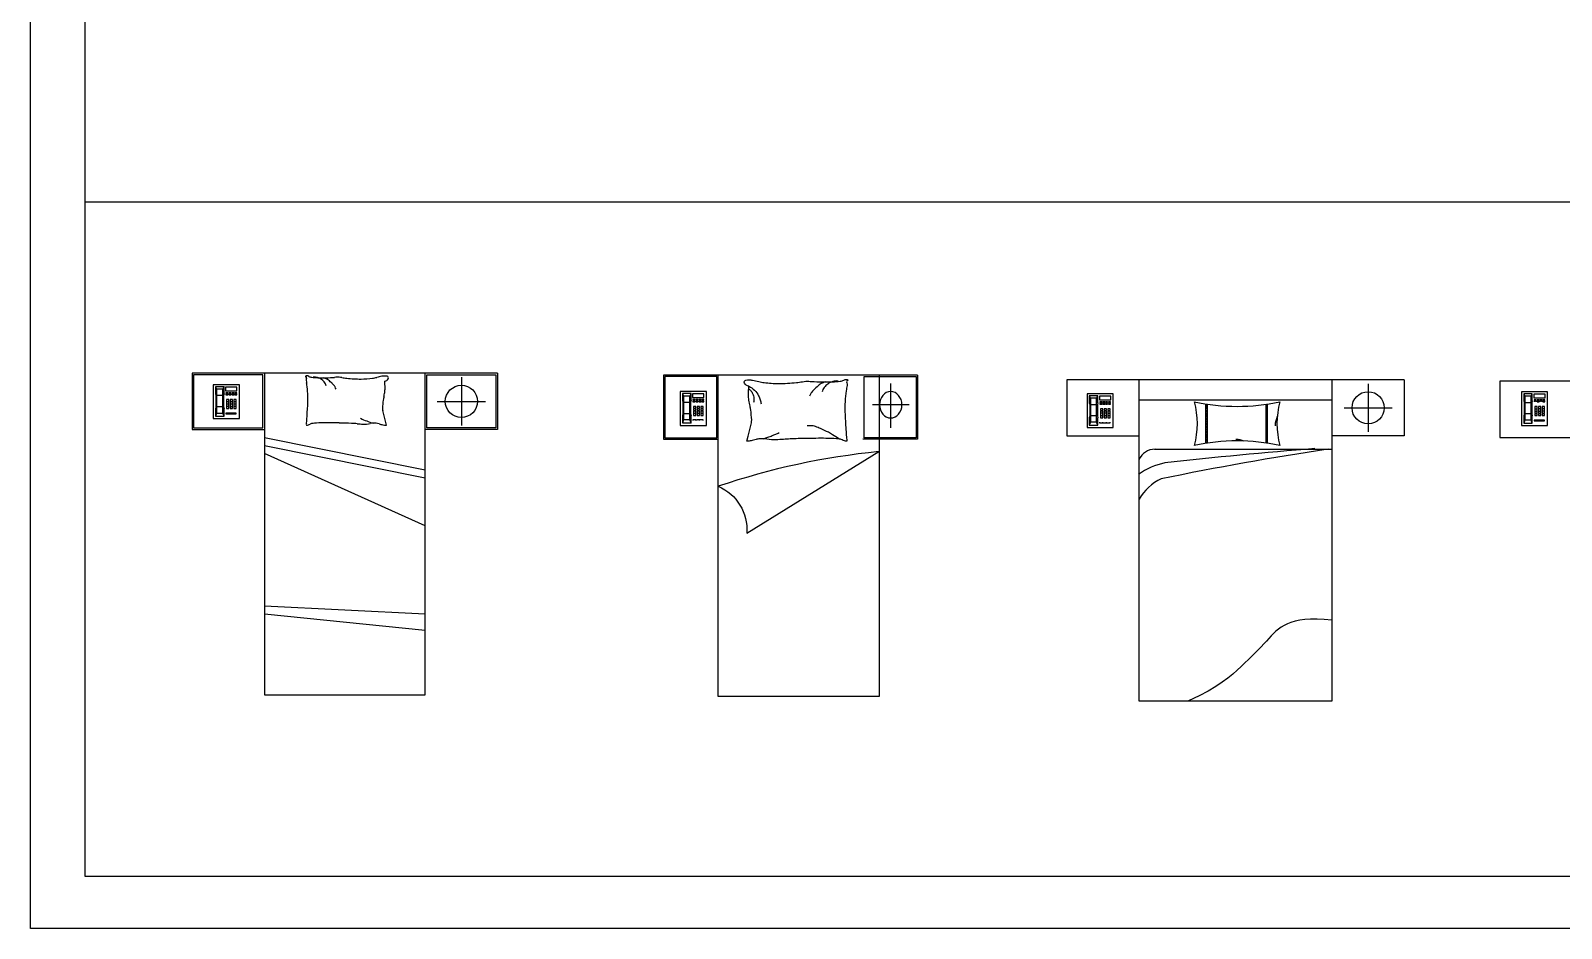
# Model space of a CAD drawing. Header units: inches. Extents: x 11.4 to 53.9, y 13.7 to 38.5.
# Drawn here: x 32.91 to 42.43, y 13.7 to 19.29 of the extents above; entities that cross this region are included whole.
import ezdxf

# ---------------------------------------------------------------- set-up
doc = ezdxf.new("R2010")
doc.units = ezdxf.units.IN
doc.header["$MEASUREMENT"] = 0
for name, color, linetype in [('02', 2, 'Continuous'), ('1', 1, 'Continuous'), ('4', 4, 'Continuous'), ('kadrbm', 4, 'Continuous')]:
    doc.layers.add(name, color=color, linetype=linetype)

# ---------------------------------------------------------------- blocks, each defined once
blk = doc.blocks.new('kadrbm')
at = {"layer": 'kadrbm', "color": 4}
blk.add_lwpolyline([(0, 0), (0, 24.7972), (21, 24.7972), (21, 0), (0, 0)], close=True, dxfattribs=at)
blk.add_lwpolyline([(20.6631, 0.3257), (20.6631, 24.4603), (0.3369, 24.4603), (0.3369, 0.3257), (20.6631, 0.3257)], dxfattribs=at)

msp = doc.modelspace()

# ---------------------------------------------------------------- linework, layer by layer
at = {"layer": '02'}
for p, q in [((35.5902, 17.1328), (35.5902, 16.8328)), ((41.2302, 17.0927), (41.2302, 16.7927)), ((35.4402, 16.9828), (35.7402, 16.9828)), ((35.1179, 16.8593), (35.1013, 16.9253)), ((35.1239, 16.8353), (35.1179, 16.8593)), ((41.0802, 16.9427), (41.3802, 16.9427)), ((34.3652, 16.7578), (35.3652, 16.5578)), ((34.3652, 16.7078), (35.3652, 16.5078)), ((39.9012, 16.6854), (41.0053, 16.6854)), ((35.3652, 16.2078), (34.3652, 16.6578)), ((35.3652, 15.6578), (34.3652, 15.7078)), ((35.3652, 15.5578), (34.3652, 15.6578))]:
    msp.add_line(p, q, dxfattribs=at)
for points in [[(34.3552, 17.1478), (33.9252, 17.1478), (33.9252, 16.8178), (34.3552, 16.8178)], [(35.3752, 17.1478), (35.8052, 17.1478), (35.8052, 16.8178), (35.3752, 16.8178)]]:
    msp.add_lwpolyline(points, close=True, dxfattribs=at)
for points in [[(37.3789, 17.0774, -0.263368), (37.351, 17.0961, -0.494818), (37.3602, 17.1149, -0.049225), (37.3778, 17.1166, -0.036831), (37.4015, 17.1149, -0.031893), (37.4395, 17.1067, 0.035782), (37.4734, 17.0998, 0.032941), (37.563, 17.0938, 0.026564), (37.6743, 17.0998, 0.017905), (37.7118, 17.1051, -0.033397), (37.732, 17.1074, -0.03204), (37.7691, 17.1066, 0.018442), (37.8334, 17.1036, 0.010837), (37.8981, 17.1044, 0.014624), (37.9461, 17.1074, 0.111249), (37.9686, 17.1147, -0.153708), (37.9855, 17.1186, -0.076444), (37.9929, 17.1169, -0.215512), (37.9949, 17.1149, -0.585858), (37.9922, 17.1118, 0.363489), (37.9874, 17.1093, 0.191716), (37.9873, 17.0977, -0.129675), (37.9892, 17.0811, -0.01735), (37.9862, 17.0643, 0.019326), (37.9836, 17.0492, 0.018818), (37.977, 16.9808, 0.021828), (37.9761, 16.9216, 0.006204), (37.9775, 16.8877, 0.001963), (37.9836, 16.7808, 0.028341), (37.9879, 16.7447, -0.117014), (37.9874, 16.7358, -0.36606), (37.9859, 16.7349, -0.03973), (37.9723, 16.7377, -0.048309), (37.9586, 16.7432, 0.062981), (37.9479, 16.7471, 0.04058), (37.9245, 16.7505, 0.014345), (37.8578, 16.7527, 0.005484), (37.7323, 16.752, 0.007153), (37.6362, 16.7489, 0.008762), (37.5937, 16.7463, -0.008153), (37.5479, 16.7433, -0.06251), (37.4908, 16.7477, 0.078669), (37.4452, 16.7498, 0.047825), (37.4229, 16.745, -0.034494), (37.3921, 16.7377, -0.023571), (37.3667, 16.7347, -0.510228), (37.3658, 16.7358), (37.3733, 16.7658), (37.394, 16.8484, 0.073041), (37.3959, 16.868, 0.023305), (37.3902, 16.9291, 0.018299), (37.3861, 16.9519, -0.01097), (37.3788, 16.9899, -0.042281), (37.3759, 17.0243, -0.027201), (37.3788, 17.0776)], [(37.3773, 17.0613, -0.05369), (37.3915, 17.0484, -0.070312), (37.3996, 17.0361, -0.015448), (37.4033, 17.0275, -0.013244), (37.4071, 17.0173, -0.082127), (37.4101, 16.9992, -0.064164), (37.4071, 16.976)], [(37.3788, 17.0774, -0.077379), (37.4136, 17.052, -0.077379), (37.439, 17.0173, -0.047525), (37.449, 16.9927, -0.047525), (37.4541, 16.9666)], [(37.8528, 17.1036, 0.027842), (37.829, 17.0929, 0.048685), (37.8165, 17.0849, 0.023666), (37.7886, 17.0605, 0.031223), (37.7695, 17.0398, 0.046801), (37.7644, 17.0322, 0.023191), (37.7564, 17.0154)], [(37.9348, 17.1093, 0.088153), (37.9003, 17.1057, 0.088153), (37.8691, 17.0905, 0.077547), (37.8474, 17.0689, 0.077547), (37.8334, 17.0417)], [(37.4693, 16.7505, 0.009729), (37.4966, 16.7595, 0.009729), (37.5235, 16.7696, 0.007971), (37.5453, 16.7786, 0.007971), (37.5667, 16.7884)], [(37.9385, 16.7489, 0.016108), (37.8996, 16.7752, 0.024599), (37.8728, 16.7902, 0.009477), (37.8238, 16.8135, 0.015937), (37.7939, 16.8259, 0.072521), (37.7776, 16.8295, 0.033339), (37.7414, 16.8296)], [(40.8993, 16.6888, 0.00831), (39.9662, 16.5999, 0.106598), (39.8021, 16.5281, 2.327213)], [(40.9814, 16.6854, 0.012658), (39.9422, 16.5007, 0.149278), (39.8055, 16.3742, 2.482861)], [(39.9046, 16.6854, 0.29854), (39.8055, 16.6204, 0.208092)]]:
    msp.add_lwpolyline(points, format="xyb", dxfattribs=at)
msp.add_lwpolyline([(38.1864, 16.6698, 0.05735), (37.1882, 16.4544, -0.31665), (37.366, 16.1637)], format="xyb", close=True, dxfattribs=at)
msp.add_lwpolyline([(41.0053, 15.6218), (40.9565, 15.6258), (40.9123, 15.6275), (40.8724, 15.627), (40.8366, 15.6247), (40.8046, 15.6205), (40.7759, 15.6147), (40.7503, 15.6074), (40.7276, 15.5987), (40.7073, 15.5888), (40.689, 15.5778), (40.6724, 15.5657), (40.6569, 15.5526), (40.6422, 15.5385), (40.6277, 15.5236), (40.6131, 15.5078), (40.598, 15.4913), (40.5819, 15.474), (40.5647, 15.4561), (40.5466, 15.4375), (40.5274, 15.4181), (40.5072, 15.398), (40.4859, 15.3772), (40.4635, 15.3557), (40.4402, 15.3334), (40.4155, 15.3103), (40.3886, 15.2864), (40.3582, 15.2616), (40.3232, 15.2356), (40.2824, 15.2085), (40.2346, 15.1801), (40.1786, 15.1503), (40.1131, 15.1191)], dxfattribs=at)
for centre in [(35.5902, 16.9828), (41.2302, 16.9427)]:
    msp.add_circle(centre, 0.1, dxfattribs=at)
for centre, radius, start, end in [((34.6224, 17.1379), 0.00185, 160.43603, 281.89306), ((34.6232, 17.1376), 0.00274, 111.7883, 160.43603), ((34.6296, 17.1215), 0.0201, 94.30254, 111.7883), ((34.6299, 17.1185), 0.0231, 59.34874, 94.30254), ((34.6636, 17.1755), 0.0431, 239.34874, 264.74081), ((35.1311, 16.8974), 0.2438, 98.43719, 105.74398), ((35.1142, 17.011), 0.1289, 90, 98.43719), ((35.1142, 17.0676), 0.0723, 78.72762, 90), ((35.1263, 17.1282), 0.0105, 333.41948, 78.72762), ((34.6234, 17.1327), 0.00342, 21.9904, 101.89306), ((34.6511, 17.1152), 0.0262, 158.57902, 188.13348), ((34.82, 17.1394), 0.1968, 188.13348, 192.10946), ((34.615, 17.1294), 0.0125, 338.57902, 21.9904), ((34.4724, 17.0648), 0.1587, 7.6809, 12.10946), ((33.9057, 16.9884), 0.7304, 3.36875, 7.6809), ((34.7199, 17.7864), 0.6566, 264.74081, 268.09211), ((34.6745, 17.0549), 0.0794, 18.43965, 94.21586), ((34.7378, 18.3249), 1.1954, 268.09211, 270.57574), ((34.6676, 16.9545), 0.1872, 62.76041, 69.13972), ((34.7428, 17.8281), 0.6986, 270.57574, 274.80185), ((34.7252, 17.0664), 0.0614, 51.61143, 62.76041), ((34.5688, 16.8689), 0.3133, 46.18849, 51.61143), ((34.6609, 16.965), 0.1802, 39.03494, 46.18849), ((34.7702, 17.0536), 0.0395, 28.31676, 39.03494), ((34.8207, 16.901), 0.2318, 87.46141, 94.80185), ((34.664, 16.9964), 0.1601, 23.00277, 28.31676), ((34.8255, 17.0107), 0.1219, 79.81012, 87.46141), ((34.922, 17.5475), 0.4234, 259.81012, 263.9133), ((34.9661, 17.9609), 0.8392, 263.9133, 270), ((34.9661, 17.6678), 0.5461, 270, 277.54685), ((35.0124, 17.3185), 0.1938, 277.54685, 285.74398), ((35.1113, 17.1358), 0.0273, 274.40021, 333.41948), ((34.7223, 17.066), 0.3935, 0, 6.23236), ((34.9526, 17.066), 0.1632, 350.31563, 0), ((23.7416, 17.5382), 10.9084, 356.49514, 356.94504), ((33.5439, 17.015), 1.0922, 356.94504, 358.36691), ((34.0929, 16.9994), 0.543, 358.36691, 3.36875), ((35.6262, 16.9165), 0.527, 171.99495, 177.33512), ((35.3556, 16.9546), 0.2537, 167.80162, 171.99495), ((34.4179, 17.1573), 0.7056, 347.80162, 350.31563), ((34.3732, 16.887), 0.2569, 350.00164, 356.49514), ((35.2158, 17.4115), 0.5909, 244.68893, 252.80176), ((35.1539, 16.9385), 0.0542, 177.33512, 194.04519), ((34.6414, 16.8397), 0.0155, 170.00164, 196.69777), ((34.6276, 16.8356), 0.00106, 196.69777, 277.12039), ((34.6191, 16.904), 0.07, 277.12039, 286.22115), ((34.6215, 16.8957), 0.0614, 286.22115, 297.28412), ((34.6662, 16.809), 0.0362, 102.86904, 117.28412), ((34.6842, 16.7305), 0.1167, 93.57397, 102.86904), ((34.7349, 15.9176), 0.9312, 90.28654, 93.57397), ((34.7532, 12.274), 4.5748, 89.02962, 90.28654), ((34.7851, 14.1588), 2.6897, 87.39037, 89.02962), ((34.8632, 15.8736), 0.9732, 85.38242, 87.39037), ((35.0321, 17.9638), 1.1238, 265.38242, 267.25093), ((34.987, 17.0251), 0.184, 267.25093, 281.55856), ((35.0472, 16.7304), 0.1167, 83.56595, 101.55856), ((35.0496, 16.7512), 0.0958, 72.61359, 83.56595), ((35.1331, 17.018), 0.1837, 252.61359, 260.5159), ((35.1385, 17.0504), 0.2166, 260.5159, 265.91706), ((35.1232, 16.8351), 0.000733, 265.91706, 14.04494)]:
    msp.add_arc(centre, radius, start, end, dxfattribs=at)
at = {"layer": '1'}
for p, q in [((33.248, 18.2244), (53.5742, 18.2244)), ((34.0466, 17.0864), (34.0466, 16.8756)), ((34.2095, 17.0864), (34.0466, 17.0864)), ((34.0605, 17.0738), (34.0605, 17.0305)), ((34.1141, 17.0738), (34.0605, 17.0738)), ((34.0605, 17.0738), (34.0678, 17.0583)), ((34.1062, 17.0583), (34.0678, 17.0583)), ((34.0678, 17.0583), (34.0678, 16.91)), ((34.1062, 17.0583), (34.1141, 17.0738)), ((34.1062, 16.91), (34.1062, 17.0583)), ((34.1141, 17.0305), (34.1141, 17.0742)), ((34.1234, 17.071), (34.1234, 17.0485)), ((34.1944, 17.071), (34.1234, 17.071)), ((34.1234, 17.0485), (34.1944, 17.0485)), ((34.1944, 17.0485), (34.1944, 17.071)), ((34.2095, 16.8756), (34.2095, 17.0864)), ((37.1794, 17.1366), (36.8564, 17.1366)), ((36.8564, 17.1366), (36.8564, 16.7566)), ((37.114, 17.0442), (36.9511, 17.0442)), ((36.9511, 17.0442), (36.9511, 16.8333)), ((37.114, 16.8333), (37.114, 17.0442)), ((37.1794, 16.7566), (37.1794, 17.1366)), ((38.0964, 17.1366), (38.4194, 17.1366)), ((38.0964, 16.7566), (38.0964, 17.1366)), ((38.2591, 17.0944), (38.2591, 16.8171)), ((38.4194, 17.1366), (38.4194, 16.7566)), ((42.3466, 17.0428), (42.1836, 17.0428)), ((42.1836, 17.0428), (42.1836, 16.8319)), ((42.3466, 16.8319), (42.3466, 17.0428)), ((34.0605, 17.0305), (34.0629, 17.0192)), ((34.0629, 17.0192), (34.0629, 16.947)), ((34.1062, 17.0183), (34.0678, 17.0183)), ((34.0678, 16.9504), (34.1062, 16.9504)), ((34.1141, 17.0305), (34.111, 17.0192)), ((34.111, 17.0192), (34.111, 16.9483)), ((34.111, 16.9483), (34.1141, 16.9374)), ((34.1251, 17.0366), (34.1251, 17.0323)), ((34.1378, 17.0366), (34.1251, 17.0366)), ((34.1251, 17.0323), (34.1378, 17.0323)), ((34.1251, 17.0267), (34.1251, 17.0225)), ((34.1378, 17.0267), (34.1251, 17.0267)), ((34.1251, 17.0225), (34.1378, 17.0225)), ((34.1438, 16.9937), (34.13, 16.9937)), ((34.13, 16.9937), (34.13, 16.9376)), ((34.13, 16.982), (34.1438, 16.982)), ((34.13, 16.9672), (34.1438, 16.9672)), ((34.13, 16.9524), (34.1438, 16.9524)), ((34.1378, 17.0323), (34.1378, 17.0366)), ((34.1378, 17.0225), (34.1378, 17.0267)), ((34.1435, 17.0366), (34.1435, 17.0323)), ((34.1562, 17.0366), (34.1435, 17.0366)), ((34.1435, 17.0323), (34.1562, 17.0323)), ((34.1435, 17.0267), (34.1435, 17.0225)), ((34.1562, 17.0267), (34.1435, 17.0267)), ((34.1435, 17.0225), (34.1562, 17.0225)), ((34.1438, 16.9376), (34.1438, 16.9937)), ((34.1527, 16.9937), (34.1527, 16.9376)), ((34.1664, 16.9937), (34.1527, 16.9937)), ((34.1527, 16.982), (34.1664, 16.982)), ((34.1527, 16.9672), (34.1664, 16.9672)), ((34.1664, 16.9492), (34.1527, 16.9492)), ((34.1562, 17.0323), (34.1562, 17.0366)), ((34.1562, 17.0225), (34.1562, 17.0267)), ((34.1618, 17.0366), (34.1618, 17.0323)), ((34.1746, 17.0366), (34.1618, 17.0366)), ((34.1618, 17.0323), (34.1746, 17.0323)), ((34.1618, 17.0267), (34.1618, 17.0225)), ((34.1746, 17.0267), (34.1618, 17.0267)), ((34.1618, 17.0225), (34.1746, 17.0225)), ((34.1664, 16.9376), (34.1664, 16.9937)), ((34.1746, 17.0323), (34.1746, 17.0366)), ((34.1746, 17.0225), (34.1746, 17.0267)), ((34.176, 16.9937), (34.176, 16.9376)), ((34.1898, 16.9937), (34.176, 16.9937)), ((34.1898, 16.9789), (34.176, 16.9789)), ((34.176, 16.9672), (34.1898, 16.9672)), ((34.176, 16.9524), (34.1898, 16.9524)), ((34.1802, 17.0366), (34.1802, 17.0323)), ((34.1929, 17.0366), (34.1802, 17.0366)), ((34.1802, 17.0323), (34.1929, 17.0323)), ((34.1802, 17.0267), (34.1802, 17.0225)), ((34.1929, 17.0267), (34.1802, 17.0267)), ((34.1802, 17.0225), (34.1929, 17.0225)), ((34.1898, 16.9376), (34.1898, 16.9937)), ((34.1929, 17.0323), (34.1929, 17.0366)), ((34.1929, 17.0225), (34.1929, 17.0267)), ((36.965, 17.0315), (36.965, 16.9882)), ((37.0186, 17.0315), (36.965, 17.0315)), ((36.965, 17.0315), (36.9723, 17.016)), ((36.965, 16.9882), (36.9674, 16.9769)), ((36.9674, 16.9769), (36.9674, 16.9047)), ((36.9723, 17.016), (36.9723, 16.8678)), ((37.0107, 17.016), (36.9723, 17.016)), ((37.0107, 16.976), (36.9723, 16.976)), ((37.0107, 17.016), (37.0186, 17.0315)), ((37.0107, 16.8678), (37.0107, 17.016)), ((37.0186, 16.9882), (37.0155, 16.9769)), ((37.0155, 16.9769), (37.0155, 16.906)), ((37.0186, 16.9882), (37.0186, 17.0319)), ((37.0989, 17.0287), (37.0279, 17.0287)), ((37.0279, 17.0287), (37.0279, 17.0062)), ((37.0279, 17.0062), (37.0989, 17.0062)), ((37.0296, 16.9943), (37.0296, 16.9901)), ((37.0423, 16.9943), (37.0296, 16.9943)), ((37.0296, 16.9901), (37.0423, 16.9901)), ((37.0296, 16.9844), (37.0296, 16.9802)), ((37.0423, 16.9844), (37.0296, 16.9844)), ((37.0296, 16.9802), (37.0423, 16.9802)), ((37.0345, 16.9514), (37.0345, 16.9398)), ((37.0483, 16.9514), (37.0345, 16.9514)), ((37.0423, 16.9901), (37.0423, 16.9943)), ((37.0423, 16.9802), (37.0423, 16.9844)), ((37.048, 16.9943), (37.048, 16.9901)), ((37.0607, 16.9943), (37.048, 16.9943)), ((37.048, 16.9901), (37.0607, 16.9901)), ((37.048, 16.9844), (37.048, 16.9802)), ((37.0607, 16.9844), (37.048, 16.9844)), ((37.048, 16.9802), (37.0607, 16.9802)), ((37.0483, 16.9398), (37.0483, 16.9514)), ((37.0571, 16.9514), (37.0571, 16.9398)), ((37.0709, 16.9514), (37.0571, 16.9514)), ((37.0607, 16.9901), (37.0607, 16.9943)), ((37.0607, 16.9802), (37.0607, 16.9844)), ((37.0663, 16.9943), (37.0663, 16.9901)), ((37.0791, 16.9943), (37.0663, 16.9943)), ((37.0663, 16.9901), (37.0791, 16.9901)), ((37.0663, 16.9844), (37.0663, 16.9802)), ((37.0791, 16.9844), (37.0663, 16.9844)), ((37.0663, 16.9802), (37.0791, 16.9802)), ((37.0709, 16.9398), (37.0709, 16.9514)), ((37.0791, 16.9901), (37.0791, 16.9943)), ((37.0791, 16.9802), (37.0791, 16.9844)), ((37.0943, 16.9514), (37.0805, 16.9514)), ((37.0805, 16.9514), (37.0805, 16.9398)), ((37.0974, 16.9943), (37.0847, 16.9943)), ((37.0847, 16.9943), (37.0847, 16.9901)), ((37.0847, 16.9901), (37.0974, 16.9901)), ((37.0974, 16.9844), (37.0847, 16.9844)), ((37.0847, 16.9844), (37.0847, 16.9802)), ((37.0847, 16.9802), (37.0974, 16.9802)), ((37.0943, 16.9398), (37.0943, 16.9514)), ((37.0974, 16.9901), (37.0974, 16.9943)), ((37.0974, 16.9802), (37.0974, 16.9844)), ((37.0989, 17.0062), (37.0989, 17.0287)), ((38.375, 16.9615), (38.1475, 16.9615)), ((39.6449, 17.0301), (39.4819, 17.0301)), ((39.4819, 17.0301), (39.4819, 16.8193)), ((39.4958, 17.0174), (39.4958, 16.9741)), ((39.5495, 17.0174), (39.4958, 17.0174)), ((39.4958, 17.0174), (39.5031, 17.0019)), ((39.4958, 16.9741), (39.4982, 16.9629)), ((39.4982, 16.9629), (39.4982, 16.8907)), ((39.5031, 17.0019), (39.5031, 16.8537)), ((39.5415, 17.0019), (39.5031, 17.0019)), ((39.5415, 16.9619), (39.5031, 16.9619)), ((39.5415, 17.0019), (39.5495, 17.0174)), ((39.5415, 16.8537), (39.5415, 17.0019)), ((39.5495, 16.9741), (39.5463, 16.9629)), ((39.5463, 16.9629), (39.5463, 16.8919)), ((39.5495, 16.9741), (39.5495, 17.0178)), ((39.6298, 17.0146), (39.5587, 17.0146)), ((39.5587, 17.0146), (39.5587, 16.9921)), ((39.5587, 16.9921), (39.6298, 16.9921)), ((39.5604, 16.9802), (39.5604, 16.976)), ((39.5731, 16.9802), (39.5604, 16.9802)), ((39.5604, 16.976), (39.5731, 16.976)), ((39.5604, 16.9703), (39.5604, 16.9661)), ((39.5731, 16.9703), (39.5604, 16.9703)), ((39.5604, 16.9661), (39.5731, 16.9661)), ((39.5731, 16.976), (39.5731, 16.9802)), ((39.5731, 16.9661), (39.5731, 16.9703)), ((39.5788, 16.9802), (39.5788, 16.976)), ((39.5915, 16.9802), (39.5788, 16.9802)), ((39.5788, 16.976), (39.5915, 16.976)), ((39.5788, 16.9703), (39.5788, 16.9661)), ((39.5915, 16.9703), (39.5788, 16.9703)), ((39.5788, 16.9661), (39.5915, 16.9661)), ((39.5915, 16.976), (39.5915, 16.9802)), ((39.5915, 16.9661), (39.5915, 16.9703)), ((39.5972, 16.9802), (39.5972, 16.976)), ((39.6099, 16.9802), (39.5972, 16.9802)), ((39.5972, 16.976), (39.6099, 16.976)), ((39.5972, 16.9703), (39.5972, 16.9661)), ((39.6099, 16.9703), (39.5972, 16.9703)), ((39.5972, 16.9661), (39.6099, 16.9661)), ((39.6099, 16.976), (39.6099, 16.9802)), ((39.6099, 16.9661), (39.6099, 16.9703)), ((39.6283, 16.9802), (39.6155, 16.9802)), ((39.6155, 16.9802), (39.6155, 16.976)), ((39.6155, 16.976), (39.6283, 16.976)), ((39.6283, 16.9703), (39.6155, 16.9703)), ((39.6155, 16.9703), (39.6155, 16.9661)), ((39.6155, 16.9661), (39.6283, 16.9661)), ((39.6283, 16.976), (39.6283, 16.9802)), ((39.6283, 16.9661), (39.6283, 16.9703)), ((39.6298, 16.9921), (39.6298, 17.0146)), ((39.6449, 16.8193), (39.6449, 17.0301)), ((40.2186, 16.9672), (40.2186, 16.7209)), ((40.2193, 16.9641), (40.2276, 16.9558)), ((40.2276, 16.9558), (40.2193, 16.9476)), ((40.2276, 16.9395), (40.2193, 16.9477)), ((40.2289, 16.9656), (40.2289, 16.7226)), ((40.5937, 16.9645), (40.5937, 16.7237)), ((40.5937, 16.9641), (40.6019, 16.9558)), ((40.6019, 16.9558), (40.5937, 16.9476)), ((40.6019, 16.9395), (40.5937, 16.9477)), ((40.602, 16.9657), (40.602, 16.7224)), ((42.1975, 17.0301), (42.1975, 16.9868)), ((42.2512, 17.0301), (42.1975, 17.0301)), ((42.1975, 17.0301), (42.2048, 17.0146)), ((42.1975, 16.9868), (42.1999, 16.9755)), ((42.1999, 16.9755), (42.1999, 16.9033)), ((42.2048, 17.0146), (42.2048, 16.8664)), ((42.2432, 17.0146), (42.2048, 17.0146)), ((42.2432, 16.9746), (42.2048, 16.9746)), ((42.2432, 17.0146), (42.2512, 17.0301)), ((42.2432, 16.8664), (42.2432, 17.0146)), ((42.2512, 16.9868), (42.248, 16.9755)), ((42.248, 16.9755), (42.248, 16.9046)), ((42.2512, 16.9868), (42.2512, 17.0305)), ((42.3315, 17.0273), (42.2604, 17.0273)), ((42.2604, 17.0273), (42.2604, 17.0048)), ((42.2604, 17.0048), (42.3315, 17.0048)), ((42.2621, 16.9929), (42.2621, 16.9887)), ((42.2748, 16.9929), (42.2621, 16.9929)), ((42.2621, 16.9887), (42.2748, 16.9887)), ((42.2621, 16.983), (42.2621, 16.9788)), ((42.2748, 16.983), (42.2621, 16.983)), ((42.2808, 16.95), (42.2671, 16.95)), ((42.2671, 16.95), (42.2671, 16.9087)), ((42.2748, 16.9887), (42.2748, 16.9929)), ((42.2748, 16.9788), (42.2748, 16.983)), ((42.2805, 16.9929), (42.2805, 16.9887)), ((42.2932, 16.9929), (42.2805, 16.9929)), ((42.2805, 16.9887), (42.2932, 16.9887)), ((42.2805, 16.983), (42.2805, 16.9788)), ((42.2805, 16.9788), (42.2932, 16.9788)), ((42.2808, 16.9087), (42.2808, 16.95)), ((42.3035, 16.95), (42.2897, 16.95)), ((42.2897, 16.95), (42.2897, 16.9087)), ((42.2932, 16.9887), (42.2932, 16.9929)), ((42.2932, 16.9788), (42.2932, 16.983)), ((42.2989, 16.9929), (42.2989, 16.9887)), ((42.3116, 16.9929), (42.2989, 16.9929)), ((42.2989, 16.9887), (42.3116, 16.9887)), ((42.2989, 16.983), (42.2989, 16.9788)), ((42.3116, 16.983), (42.2989, 16.983)), ((42.3035, 16.9087), (42.3035, 16.95)), ((42.3116, 16.9887), (42.3116, 16.9929)), ((42.3116, 16.9788), (42.3116, 16.983)), ((42.3268, 16.95), (42.313, 16.95)), ((42.313, 16.95), (42.313, 16.9087)), ((42.33, 16.9929), (42.3172, 16.9929)), ((42.3172, 16.9929), (42.3172, 16.9887)), ((42.3172, 16.9887), (42.33, 16.9887)), ((42.3172, 16.983), (42.3172, 16.9788)), ((42.3172, 16.9788), (42.33, 16.9788)), ((42.3268, 16.9087), (42.3268, 16.95)), ((42.33, 16.9887), (42.33, 16.9929)), ((42.33, 16.9788), (42.33, 16.983)), ((42.3315, 17.0048), (42.3315, 17.0273)), ((34.0466, 16.8756), (34.2095, 16.8756)), ((34.0629, 16.947), (34.0605, 16.9374)), ((34.0605, 16.9374), (34.0605, 16.8907)), ((34.0678, 16.91), (34.0605, 16.8907)), ((34.0605, 16.8907), (34.1141, 16.8907)), ((34.0678, 16.91), (34.1062, 16.91)), ((34.1141, 16.8907), (34.1062, 16.91)), ((34.1141, 16.8902), (34.1141, 16.9374)), ((34.1247, 16.91), (34.1247, 16.9061)), ((34.1897, 16.91), (34.1247, 16.91)), ((34.1247, 16.9061), (34.1897, 16.9061)), ((34.13, 16.9376), (34.1438, 16.9376)), ((34.1473, 16.91), (34.1473, 16.9061)), ((34.1527, 16.9376), (34.1664, 16.9376)), ((34.1698, 16.91), (34.1698, 16.9061)), ((34.176, 16.9376), (34.1898, 16.9376)), ((34.1897, 16.9061), (34.1897, 16.91)), ((36.9674, 16.9047), (36.965, 16.8951)), ((36.965, 16.8951), (36.965, 16.8484)), ((36.9723, 16.8678), (36.965, 16.8484)), ((36.9723, 16.9081), (37.0107, 16.9081)), ((37.0107, 16.8678), (36.9723, 16.8678)), ((37.0186, 16.8484), (37.0107, 16.8678)), ((37.0155, 16.906), (37.0186, 16.8951)), ((37.0186, 16.8479), (37.0186, 16.8951)), ((37.0292, 16.8678), (37.0292, 16.8638)), ((37.0491, 16.8678), (37.0292, 16.8678)), ((37.0345, 16.9398), (37.0483, 16.9398)), ((37.0345, 16.9366), (37.0345, 16.9249)), ((37.0483, 16.9366), (37.0345, 16.9366)), ((37.0345, 16.9249), (37.0483, 16.9249)), ((37.0345, 16.9218), (37.0345, 16.9101)), ((37.0483, 16.9218), (37.0345, 16.9218)), ((37.0345, 16.9101), (37.0483, 16.9101)), ((37.0345, 16.9069), (37.0345, 16.8953)), ((37.0483, 16.9069), (37.0345, 16.9069)), ((37.0345, 16.8953), (37.0483, 16.8953)), ((37.0483, 16.9249), (37.0483, 16.9366)), ((37.0483, 16.9101), (37.0483, 16.9218)), ((37.0483, 16.8953), (37.0483, 16.9069)), ((37.0491, 16.8638), (37.0491, 16.8678)), ((37.0518, 16.8678), (37.0518, 16.8638)), ((37.0942, 16.8678), (37.0518, 16.8678)), ((37.0571, 16.9398), (37.0709, 16.9398)), ((37.0571, 16.9366), (37.0571, 16.9249)), ((37.0709, 16.9366), (37.0571, 16.9366)), ((37.0571, 16.9249), (37.0709, 16.9249)), ((37.0571, 16.9218), (37.0571, 16.9101)), ((37.0709, 16.9218), (37.0571, 16.9218)), ((37.0571, 16.9101), (37.0709, 16.9101)), ((37.0571, 16.9069), (37.0571, 16.8953)), ((37.0709, 16.9069), (37.0571, 16.9069)), ((37.0571, 16.8953), (37.0709, 16.8953)), ((37.0709, 16.9249), (37.0709, 16.9366)), ((37.0709, 16.9101), (37.0709, 16.9218)), ((37.0709, 16.8953), (37.0709, 16.9069)), ((37.0716, 16.8638), (37.0716, 16.8678)), ((37.0805, 16.9398), (37.0943, 16.9398)), ((37.0943, 16.9366), (37.0805, 16.9366)), ((37.0805, 16.9366), (37.0805, 16.9249)), ((37.0805, 16.9249), (37.0943, 16.9249)), ((37.0943, 16.9218), (37.0805, 16.9218)), ((37.0805, 16.9218), (37.0805, 16.9101)), ((37.0805, 16.9101), (37.0943, 16.9101)), ((37.0943, 16.9069), (37.0805, 16.9069)), ((37.0805, 16.9069), (37.0805, 16.8953)), ((37.0805, 16.8953), (37.0943, 16.8953)), ((37.0942, 16.8638), (37.0942, 16.8678)), ((37.0943, 16.9249), (37.0943, 16.9366)), ((37.0943, 16.9101), (37.0943, 16.9218)), ((37.0943, 16.8953), (37.0943, 16.9069)), ((39.4982, 16.8907), (39.4958, 16.881)), ((39.4958, 16.881), (39.4958, 16.8344)), ((39.5031, 16.8537), (39.4958, 16.8344)), ((39.5031, 16.894), (39.5415, 16.894)), ((39.5415, 16.8537), (39.5031, 16.8537)), ((39.5495, 16.8344), (39.5415, 16.8537)), ((39.5463, 16.8919), (39.5495, 16.881)), ((39.5495, 16.8338), (39.5495, 16.881)), ((39.5601, 16.8537), (39.5601, 16.8497)), ((39.5654, 16.9373), (39.5654, 16.9257)), ((39.5792, 16.9373), (39.5654, 16.9373)), ((39.5654, 16.9257), (39.5792, 16.9257)), ((39.5792, 16.9225), (39.5654, 16.9225)), ((39.5654, 16.9225), (39.5654, 16.8812)), ((39.5654, 16.9109), (39.5792, 16.9109)), ((39.5792, 16.8929), (39.5654, 16.8929)), ((39.5654, 16.8812), (39.5792, 16.8812)), ((39.5792, 16.9257), (39.5792, 16.9373)), ((39.5792, 16.8812), (39.5792, 16.9225)), ((39.5799, 16.8497), (39.5799, 16.8537)), ((39.588, 16.9373), (39.588, 16.9257)), ((39.6018, 16.9373), (39.588, 16.9373)), ((39.588, 16.9257), (39.6018, 16.9257)), ((39.6018, 16.9225), (39.588, 16.9225)), ((39.588, 16.9225), (39.588, 16.8812)), ((39.588, 16.9109), (39.6018, 16.9109)), ((39.6018, 16.8929), (39.588, 16.8929)), ((39.588, 16.8812), (39.6018, 16.8812)), ((39.6018, 16.9257), (39.6018, 16.9373)), ((39.6018, 16.8812), (39.6018, 16.9225)), ((39.6025, 16.8497), (39.6025, 16.8537)), ((39.6251, 16.9373), (39.6113, 16.9373)), ((39.6113, 16.9373), (39.6113, 16.9257)), ((39.6113, 16.9257), (39.6251, 16.9257)), ((39.6251, 16.9225), (39.6113, 16.9225)), ((39.6113, 16.9225), (39.6113, 16.8812)), ((39.6251, 16.9077), (39.6113, 16.9077)), ((39.6251, 16.8929), (39.6113, 16.8929)), ((39.6113, 16.8812), (39.6251, 16.8812)), ((39.625, 16.8497), (39.625, 16.8537)), ((39.6251, 16.9257), (39.6251, 16.9373)), ((39.6251, 16.8812), (39.6251, 16.9225)), ((40.2193, 16.9312), (40.2276, 16.9395)), ((40.2193, 16.9306), (40.2276, 16.9224)), ((40.2276, 16.9224), (40.2193, 16.9141)), ((40.2276, 16.906), (40.2193, 16.9142)), ((40.2193, 16.8978), (40.2276, 16.906)), ((40.2193, 16.899), (40.2276, 16.8908)), ((40.2276, 16.8908), (40.2193, 16.8825)), ((40.2276, 16.8744), (40.2193, 16.8826)), ((40.2193, 16.8662), (40.2276, 16.8744)), ((40.2193, 16.8655), (40.2276, 16.8573)), ((40.2276, 16.8573), (40.2193, 16.8491)), ((40.5937, 16.9312), (40.6019, 16.9395)), ((40.5937, 16.9306), (40.6019, 16.9224)), ((40.6019, 16.9224), (40.5937, 16.9141)), ((40.6019, 16.906), (40.5937, 16.9142)), ((40.5937, 16.8978), (40.6019, 16.906)), ((40.5937, 16.899), (40.6019, 16.8908)), ((40.6019, 16.8908), (40.5937, 16.8825)), ((40.6019, 16.8744), (40.5937, 16.8826)), ((40.5937, 16.8662), (40.6019, 16.8744)), ((40.5937, 16.8655), (40.6019, 16.8573)), ((40.6019, 16.8573), (40.5937, 16.8491)), ((42.1999, 16.9033), (42.1975, 16.8937)), ((42.1975, 16.8937), (42.1975, 16.847)), ((42.2048, 16.8664), (42.1975, 16.847)), ((42.2048, 16.9067), (42.2432, 16.9067)), ((42.2432, 16.8664), (42.2048, 16.8664)), ((42.2512, 16.847), (42.2432, 16.8664)), ((42.248, 16.9046), (42.2512, 16.8937)), ((42.2512, 16.8465), (42.2512, 16.8937)), ((42.2618, 16.8664), (42.2618, 16.8624)), ((42.3267, 16.8664), (42.2618, 16.8664)), ((42.2618, 16.8624), (42.3267, 16.8624)), ((42.2808, 16.9352), (42.2671, 16.9352)), ((42.2808, 16.9204), (42.2671, 16.9204)), ((42.2671, 16.9087), (42.2808, 16.9087)), ((42.2671, 16.9055), (42.2671, 16.8939)), ((42.2808, 16.9055), (42.2671, 16.9055)), ((42.2671, 16.8939), (42.2808, 16.8939)), ((42.2808, 16.8939), (42.2808, 16.9055)), ((42.2843, 16.8664), (42.2843, 16.8624)), ((42.2897, 16.9384), (42.3035, 16.9384)), ((42.3035, 16.9204), (42.2897, 16.9204)), ((42.2897, 16.9087), (42.3035, 16.9087)), ((42.2897, 16.9055), (42.2897, 16.8939)), ((42.3035, 16.9055), (42.2897, 16.9055)), ((42.2897, 16.8939), (42.3035, 16.8939)), ((42.3035, 16.8939), (42.3035, 16.9055)), ((42.3042, 16.8624), (42.3042, 16.8664)), ((42.313, 16.9384), (42.3268, 16.9384)), ((42.313, 16.9235), (42.3268, 16.9235)), ((42.313, 16.9087), (42.3268, 16.9087)), ((42.3268, 16.9055), (42.313, 16.9055)), ((42.313, 16.9055), (42.313, 16.8939)), ((42.313, 16.8939), (42.3268, 16.8939)), ((42.3267, 16.8624), (42.3267, 16.8664)), ((42.3268, 16.8939), (42.3268, 16.9055)), ((36.9511, 16.8333), (37.114, 16.8333)), ((36.965, 16.8484), (37.0186, 16.8484)), ((39.4819, 16.8193), (39.6449, 16.8193)), ((39.4958, 16.8344), (39.5495, 16.8344)), ((39.5601, 16.8497), (39.625, 16.8497)), ((40.2276, 16.8409), (40.2193, 16.8492)), ((40.2193, 16.8327), (40.2276, 16.8409)), ((40.2193, 16.8329), (40.2276, 16.8247)), ((40.2276, 16.8247), (40.2193, 16.8165)), ((40.2276, 16.8084), (40.2193, 16.8166)), ((40.2193, 16.8001), (40.2276, 16.8084)), ((40.2193, 16.7995), (40.2276, 16.7912)), ((40.2276, 16.7912), (40.2193, 16.783)), ((40.2276, 16.7749), (40.2193, 16.7831)), ((40.2193, 16.7666), (40.2276, 16.7749)), ((40.2193, 16.7679), (40.2276, 16.7596)), ((40.2276, 16.7596), (40.2193, 16.7514)), ((40.6019, 16.8409), (40.5937, 16.8492)), ((40.5937, 16.8327), (40.6019, 16.8409)), ((40.5937, 16.8329), (40.6019, 16.8247)), ((40.6019, 16.8247), (40.5937, 16.8165)), ((40.6019, 16.8084), (40.5937, 16.8166)), ((40.5937, 16.8001), (40.6019, 16.8084)), ((40.5937, 16.7995), (40.6019, 16.7912)), ((40.6019, 16.7912), (40.5937, 16.783)), ((40.6019, 16.7749), (40.5937, 16.7831)), ((40.5937, 16.7666), (40.6019, 16.7749)), ((40.5937, 16.7679), (40.6019, 16.7596)), ((40.6019, 16.7596), (40.5937, 16.7514)), ((42.1836, 16.8319), (42.3466, 16.8319)), ((42.1975, 16.847), (42.2512, 16.847)), ((36.8564, 16.7566), (37.1794, 16.7566)), ((38.4194, 16.7566), (38.0964, 16.7566)), ((40.2276, 16.7433), (40.2193, 16.7515)), ((40.2193, 16.735), (40.2276, 16.7433)), ((40.2193, 16.7344), (40.2276, 16.7262)), ((40.2276, 16.7262), (40.2243, 16.7229)), ((40.6019, 16.7433), (40.5937, 16.7515)), ((40.5937, 16.735), (40.6019, 16.7433)), ((40.5937, 16.7344), (40.6019, 16.7262)), ((40.6019, 16.7262), (40.5987, 16.7229))]:
    msp.add_line(p, q, dxfattribs=at)
for centre, radius, start, end in [((40.4149, 18.1748), 1.2234, 257.42541, 282.57459), ((39.6479, 16.8441), 0.5199, 344.76488, 15.23512), ((41.183, 16.8441), 0.5199, 164.76488, 195.23512), ((40.8023, 16.8266), 0.151, 155.61467, 178.2164), ((40.4149, 15.5134), 1.2234, 77.42541, 102.57459), ((40.4143, 16.6517), 0.0945, 61.30963, 94.37997)]:
    msp.add_arc(centre, radius, start, end, dxfattribs=at)
at = {"layer": '1', "extrusion": (0, 0, -1)}
msp.add_ellipse((38.2605, 16.9615), major_axis=(0, 0.0821), ratio=0.85, dxfattribs=at)
at = {"layer": '4'}
for p, q in [((34.3652, 17.1578), (34.3652, 15.1578)), ((35.3652, 15.1578), (35.3652, 17.1578)), ((36.8479, 17.1466), (36.8479, 16.7466)), ((38.4279, 17.1466), (36.8479, 17.1466)), ((38.4279, 17.1466), (38.4279, 16.7466)), ((41.0053, 16.9898), (39.8055, 16.9898)), ((36.8479, 16.7466), (37.1879, 16.7466)), ((38.4279, 16.7466), (38.0879, 16.7466)), ((34.3652, 15.1578), (35.3652, 15.1578))]:
    msp.add_line(p, q, dxfattribs=at)
for points in [[(35.8152, 17.1578), (33.9152, 17.1578), (33.9152, 16.8078), (34.3652, 16.8078)], [(35.8152, 17.1578), (35.8152, 16.8078), (35.3652, 16.8078)], [(38.1879, 17.1466), (38.1879, 15.1466), (37.1879, 15.1466), (37.1879, 17.1466)], [(41.4552, 17.1177), (39.3552, 17.1177), (39.3552, 16.7677), (39.8052, 16.7677)], [(41.0052, 17.1177), (41.0052, 15.1177), (39.8052, 15.1177), (39.8052, 17.1177)], [(41.4552, 17.1177), (41.4552, 16.7677), (41.0052, 16.7677)], [(44.1483, 17.1081), (42.0483, 17.1081), (42.0483, 16.7581), (42.4983, 16.7581)]]:
    msp.add_lwpolyline(points, dxfattribs=at)

# ---------------------------------------------------------------- block references
at = {"layer": 'kadrbm'}
msp.add_blockref('kadrbm', (32.9111, 13.7039), dxfattribs=at)

doc.saveas('drawing.dxf')
